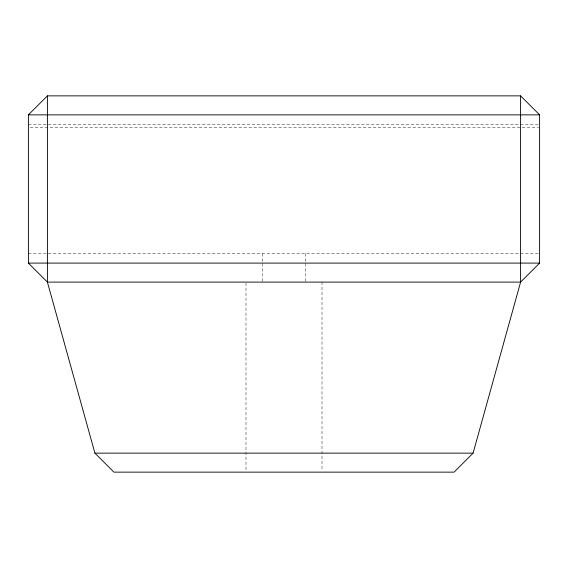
<?xml version="1.0" encoding="UTF-8"?>
<svg xmlns="http://www.w3.org/2000/svg" width="568" height="568" viewBox="0 0 568 568"><rect width="100%" height="100%" fill="white"/><g stroke="black" fill="none" stroke-linecap="round" stroke-linejoin="round"><path stroke-width="0.43" stroke-dasharray="2.84 2.13" d="M28.4 124.371L538.712 124.371M30.175 127.218L538.712 127.218M28.4 253.591L538.712 253.591M322.006 282.097L322.006 470.368M305.378 253.591L305.378 281.238M262.622 253.591L262.622 281.238M245.994 282.985L245.994 470.368"/><path stroke-width="0.85" d="M473.087 453.136L520.593 282.097L520.593 95.864L47.407 95.864L28.4 114.864L28.4 263.098L47.407 282.097L94.913 453.136L113.919 472.136L454.08 472.136L473.087 453.136L94.913 453.136M520.593 95.864L539.6 114.864L539.6 263.098L520.593 282.097L47.407 282.097L47.407 95.864M28.4 114.864L539.6 114.864M28.4 263.098L539.6 263.098"/></g></svg>
